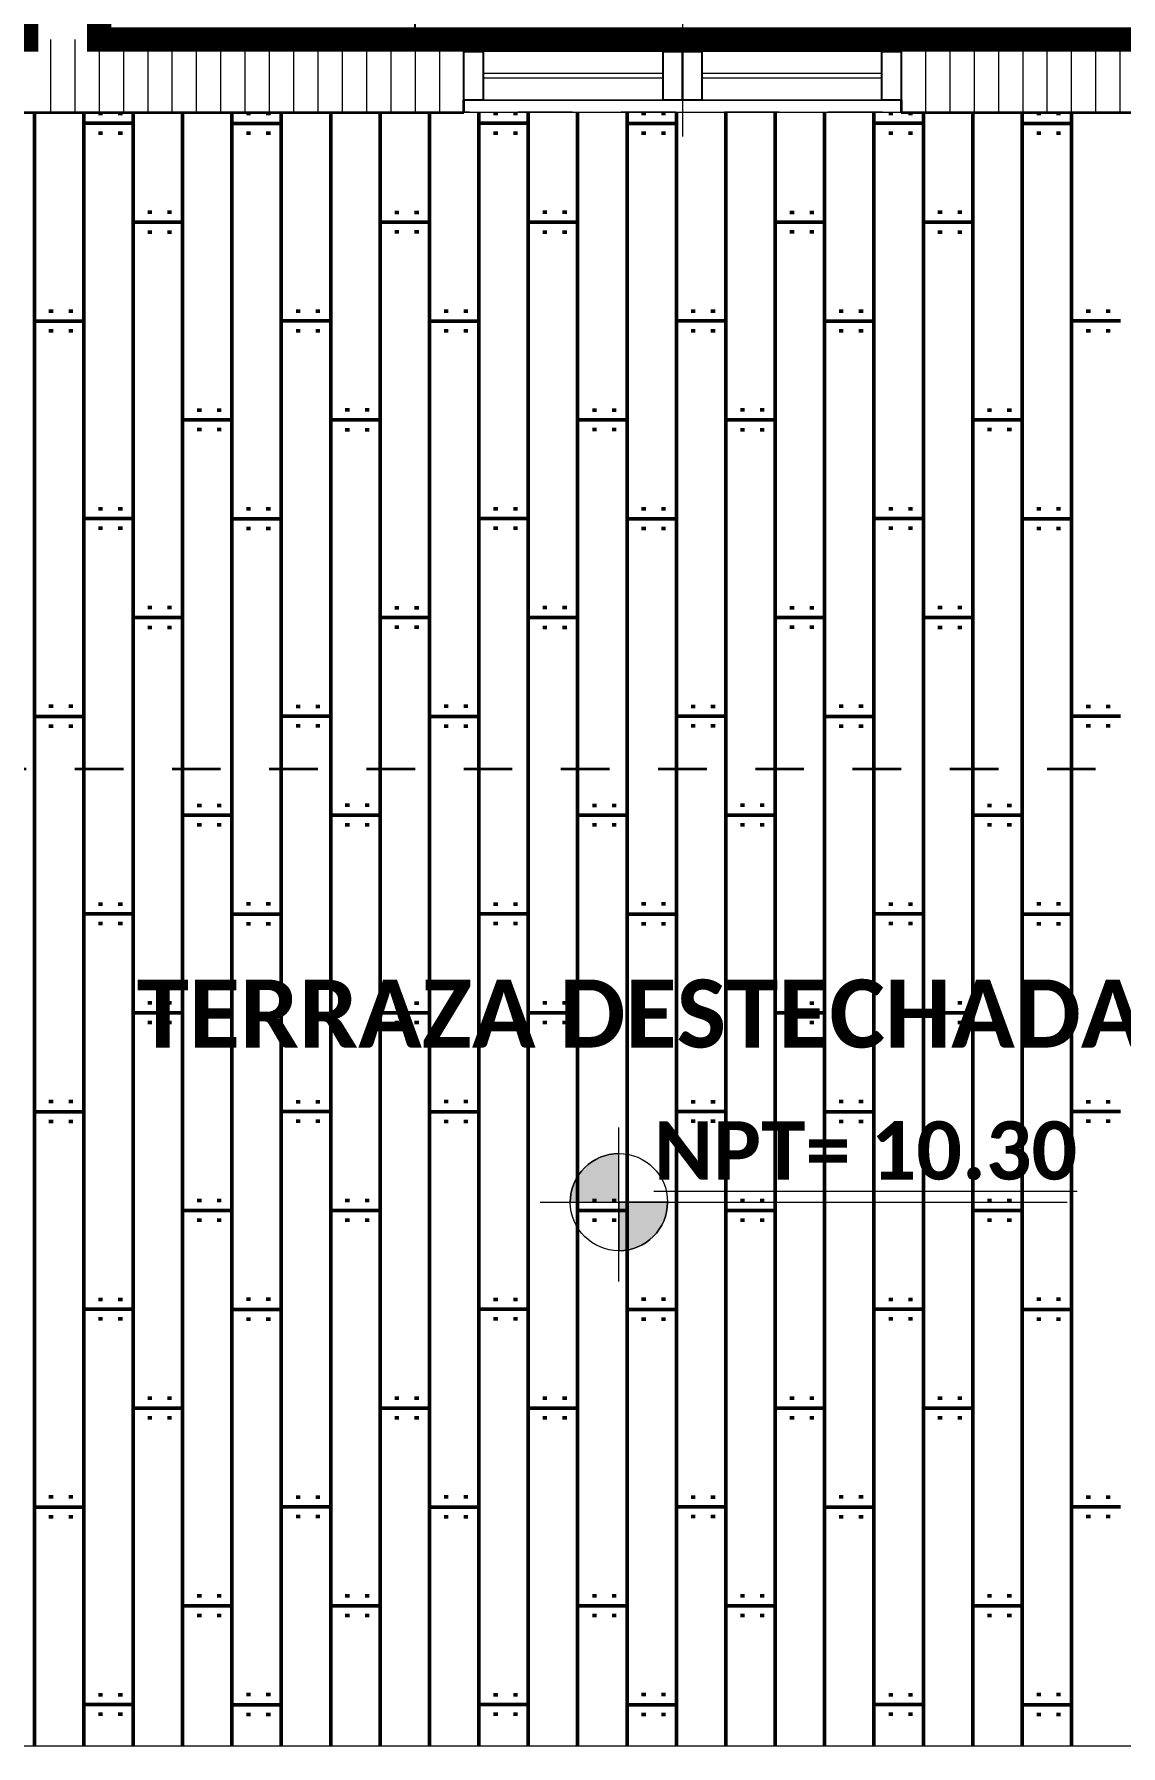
# Model space of a CAD drawing. Header units: metres. Extents: x -144 to 1000, y -717 to 29.
# Drawn here: x 467.081 to 469.317, y -571.379 to -567.859 of the extents above; entities that cross this region are included whole.
import ezdxf

# ---------------------------------------------------------------- set-up
doc = ezdxf.new("R2010")
doc.units = ezdxf.units.M
doc.linetypes.add('Basculante', pattern=[0.11625, 0.075, -0.04125])
doc.linetypes.add('basculante modificado', pattern=[0.18, 0.1125, -0.0675])
doc.layers.get('0').update_dxf_attribs({"color": 1})
doc.layers.get('Defpoints').update_dxf_attribs({"color": 1})
doc.layers.add('00-MEDICION', color=30, linetype='Continuous')
for name, color, linetype, lineweight in [('A-DETL', 1, 'Continuous', 9), ('A-DETL-GENF', 1, 'Continuous', 9), ('A-FLOR-PATT', 8, 'Continuous', 50), ('A-GENM', 1, 'Continuous', 9), ('A-GLAZ', 1, 'Continuous', 9), ('A-WALL', 4, 'Continuous', 9), ('G-ANNO-DIMS', 1, 'Continuous', 9), ('G-ANNO-TEXT', 2, 'Continuous', 9)]:
    doc.layers.add(name, color=color, linetype=linetype, lineweight=lineweight)
doc.layers.add('A-WALL-PATT', color=7, linetype='Continuous', lineweight=35, true_color=0x9c9c9c)
doc.styles.add('Britannic Bold_B_1', font='', dxfattribs={"width": 0.7, "height": 0.4})
doc.styles.add('Calibri_B', font='calibrib.ttf', dxfattribs={"height": 0.165})
doc.styles.add('Calibri_B_1', font='calibrib.ttf', dxfattribs={"height": 0.135})
doc.styles.get('Britannic Bold_B_1').set_extended_font_data('Britannic Bold', bold=True)
doc.dimstyles.new('LINDEROS', dxfattribs={"dimscale": 0.3048, "dimtxt": 0.406749, "dimasz": 0.393701, "dimexe": 0.328084, "dimexo": 0.0625, "dimgap": 0.032808, "dimtad": 1, "dimrnd": 0.01, "dimzin": 0, "dimdsep": 46, "dimtxsty": 'Britannic Bold_B_1', "dimblk1": 'DOTSMALL', "dimblk2": 'DOTSMALL', "dimsah": 1, "dimcen": 0.09, "dimazin": 0, "dimtfac": 1, "dimtdec": 4, "dimtix": 1, "dimtmove": 0, "dimatfit": 3, "dimfxl": 1.64042, "dimfxlon": 1, "dimtvp": 1, "dimtolj": 1, "dimtzin": 0, "dimarcsym": 2})

# ---------------------------------------------------------------- blocks, each defined once
blk = doc.blocks.new('U')
at = {"layer": 'G-ANNO-DIMS'}
h = blk.add_hatch(color=256, dxfattribs=at)
edge = h.paths.add_edge_path()
edge.add_arc((472.807, -508.6007), 0.1, 90, 180, ccw=False)
edge.add_line((472.807, -508.5007), (472.807, -508.6007))
edge.add_line((472.807, -508.6007), (472.707, -508.6007))
h = blk.add_hatch(color=256, dxfattribs=at)
edge = h.paths.add_edge_path()
edge.add_line((472.807, -508.7007), (472.807, -508.6007))
edge.add_line((472.807, -508.6007), (472.907, -508.6007))
edge.add_arc((472.807, -508.6007), 0.1, 270, 360, ccw=False)
at = {"layer": 'A-DETL', "color": 7, "linetype": 'basculante modificado'}
blk.add_line((467.2868, -506.3589), (476.8875, -506.3589), dxfattribs=at)
at = {"layer": 'A-DETL', "color": 7, "linetype": 'Basculante', "lineweight": 35}
blk.add_line((459.0877, -507.7099), (477.3875, -507.7099), dxfattribs=at)
at = {"layer": 'A-DETL-GENF', "lineweight": 25}
for p, q in [((472.4877, -506.235), (472.5277, -506.235)), ((472.4877, -506.335), (472.4877, -506.235)), ((472.5277, -506.235), (472.5277, -506.335)), ((472.8977, -506.235), (472.9377, -506.235)), ((472.8977, -506.335), (472.8977, -506.235)), ((472.9377, -506.235), (472.9377, -506.335)), ((472.9377, -506.235), (472.9777, -506.235)), ((472.9377, -506.335), (472.9377, -506.235)), ((472.9777, -506.235), (472.9777, -506.335)), ((473.3477, -506.235), (473.3877, -506.235)), ((473.3477, -506.335), (473.3477, -506.235)), ((473.3877, -506.235), (473.3877, -506.335)), ((472.5277, -506.335), (472.4877, -506.335)), ((472.9377, -506.335), (472.8977, -506.335)), ((472.9777, -506.335), (472.9377, -506.335)), ((473.3877, -506.335), (473.3477, -506.335))]:
    blk.add_line(p, q, dxfattribs=at)
at = {"layer": 'A-DETL-GENF'}
for p, q in [((472.8977, -506.235), (472.5277, -506.235)), ((473.3477, -506.235), (472.9777, -506.235)), ((472.8977, -506.28), (472.5277, -506.28)), ((472.8977, -506.29), (472.5277, -506.29)), ((473.3477, -506.28), (472.9777, -506.28)), ((473.3477, -506.29), (472.9777, -506.29)), ((472.8977, -506.335), (472.5277, -506.335)), ((473.3477, -506.335), (472.9777, -506.335))]:
    blk.add_line(p, q, dxfattribs=at)
at = {"layer": 'A-FLOR-PATT', "color": 8, "true_color": 0x808080, "transparency": 33554559}
for p, q in [((471.6045, -506.36), (471.6045, -509.7185)), ((471.7061, -506.36), (471.7061, -509.7185)), ((471.7365, -506.3625), (471.7449, -506.3625)), ((471.7772, -506.3625), (471.7856, -506.3625)), ((471.8077, -506.36), (471.8077, -509.7185)), ((471.9093, -506.36), (471.9093, -509.7185)), ((472.0109, -506.36), (472.0109, -509.7185)), ((472.0409, -506.3621), (472.0493, -506.3621)), ((472.0816, -506.3621), (472.09, -506.3621)), ((472.1125, -506.36), (472.1125, -509.7185)), ((472.2141, -506.36), (472.2141, -509.7185)), ((472.3157, -506.36), (472.3157, -509.7185)), ((472.4173, -506.36), (472.4173, -509.7185)), ((472.5189, -506.36), (472.5189, -509.7185)), ((472.5493, -506.3625), (472.5577, -506.3625)), ((472.59, -506.3625), (472.5984, -506.3625)), ((472.6205, -506.36), (472.6205, -509.7185)), ((472.7221, -506.36), (472.7221, -509.7185)), ((472.8237, -506.36), (472.8237, -509.7185)), ((472.8537, -506.3621), (472.8621, -506.3621)), ((472.8944, -506.3621), (472.9028, -506.3621)), ((472.9253, -506.36), (472.9253, -509.7185)), ((473.0269, -506.36), (473.0269, -509.7185)), ((473.1285, -506.36), (473.1285, -509.7185)), ((473.2301, -506.36), (473.2301, -509.7185)), ((473.3317, -506.36), (473.3317, -509.7185)), ((473.3621, -506.3625), (473.3705, -506.3625)), ((473.4028, -506.3625), (473.4112, -506.3625)), ((473.4333, -506.36), (473.4333, -509.7185)), ((473.5349, -506.36), (473.5349, -509.7185)), ((473.6365, -506.36), (473.6365, -509.7185)), ((473.6665, -506.3621), (473.6749, -506.3621)), ((473.7072, -506.3621), (473.7156, -506.3621)), ((473.7381, -506.36), (473.7381, -509.7185)), ((471.7055, -506.3825), (471.8071, -506.3825)), ((471.7365, -506.4025), (471.7449, -506.4025)), ((471.7772, -506.4025), (471.7856, -506.4025)), ((472.0109, -506.3829), (472.1125, -506.3829)), ((472.0409, -506.4029), (472.0493, -506.4029)), ((472.0816, -506.4029), (472.09, -506.4029)), ((472.5183, -506.3825), (472.6199, -506.3825)), ((472.5493, -506.4025), (472.5577, -506.4025)), ((472.59, -506.4025), (472.5984, -506.4025)), ((472.8237, -506.3829), (472.9253, -506.3829)), ((472.8537, -506.4029), (472.8621, -506.4029)), ((472.8944, -506.4029), (472.9028, -506.4029)), ((473.3311, -506.3825), (473.4327, -506.3825)), ((473.3621, -506.4025), (473.3705, -506.4025)), ((473.4028, -506.4025), (473.4112, -506.4025)), ((473.6365, -506.3829), (473.7381, -506.3829)), ((473.6665, -506.4029), (473.6749, -506.4029)), ((473.7072, -506.4029), (473.7156, -506.4029)), ((471.8377, -506.5653), (471.8461, -506.5653)), ((471.8784, -506.5653), (471.8868, -506.5653)), ((472.3461, -506.5657), (472.3545, -506.5657)), ((472.3868, -506.5657), (472.3952, -506.5657)), ((472.6505, -506.5653), (472.6589, -506.5653)), ((472.6912, -506.5653), (472.6996, -506.5653)), ((473.1589, -506.5657), (473.1673, -506.5657)), ((473.1996, -506.5657), (473.208, -506.5657)), ((473.4633, -506.5653), (473.4717, -506.5653)), ((473.504, -506.5653), (473.5124, -506.5653)), ((471.8077, -506.5861), (471.9093, -506.5861)), ((471.8377, -506.6061), (471.8461, -506.6061)), ((471.8784, -506.6061), (471.8868, -506.6061)), ((472.3151, -506.5857), (472.4167, -506.5857)), ((472.3461, -506.6057), (472.3545, -506.6057)), ((472.3868, -506.6057), (472.3952, -506.6057)), ((472.6205, -506.5861), (472.7221, -506.5861)), ((472.6505, -506.6061), (472.6589, -506.6061)), ((472.6912, -506.6061), (472.6996, -506.6061)), ((473.1279, -506.5857), (473.2295, -506.5857)), ((473.1589, -506.6057), (473.1673, -506.6057)), ((473.1996, -506.6057), (473.208, -506.6057)), ((473.4333, -506.5861), (473.5349, -506.5861)), ((473.4633, -506.6061), (473.4717, -506.6061)), ((473.504, -506.6061), (473.5124, -506.6061)), ((471.6045, -506.7893), (471.7061, -506.7893)), ((471.6345, -506.7685), (471.6429, -506.7685)), ((471.6752, -506.7685), (471.6836, -506.7685)), ((472.1119, -506.7889), (472.2135, -506.7889)), ((472.1429, -506.7689), (472.1513, -506.7689)), ((472.1836, -506.7689), (472.192, -506.7689)), ((472.4173, -506.7893), (472.5189, -506.7893)), ((472.4473, -506.7685), (472.4557, -506.7685)), ((472.488, -506.7685), (472.4964, -506.7685)), ((472.9247, -506.7889), (473.0263, -506.7889)), ((472.9557, -506.7689), (472.9641, -506.7689)), ((472.9964, -506.7689), (473.0048, -506.7689)), ((473.2301, -506.7893), (473.3317, -506.7893)), ((473.2601, -506.7685), (473.2685, -506.7685)), ((473.3008, -506.7685), (473.3092, -506.7685)), ((473.7375, -506.7889), (473.8391, -506.7889)), ((473.7685, -506.7689), (473.7769, -506.7689)), ((473.8092, -506.7689), (473.8176, -506.7689)), ((471.6345, -506.8093), (471.6429, -506.8093)), ((471.6752, -506.8093), (471.6836, -506.8093)), ((472.1429, -506.8089), (472.1513, -506.8089)), ((472.1836, -506.8089), (472.192, -506.8089)), ((472.4473, -506.8093), (472.4557, -506.8093)), ((472.488, -506.8093), (472.4964, -506.8093)), ((472.9557, -506.8089), (472.9641, -506.8089)), ((472.9964, -506.8089), (473.0048, -506.8089)), ((473.2601, -506.8093), (473.2685, -506.8093)), ((473.3008, -506.8093), (473.3092, -506.8093)), ((473.7685, -506.8089), (473.7769, -506.8089)), ((473.8092, -506.8089), (473.8176, -506.8089)), ((471.9087, -506.9921), (472.0103, -506.9921)), ((471.9397, -506.9721), (471.9481, -506.9721)), ((471.9804, -506.9721), (471.9888, -506.9721)), ((472.2141, -506.9925), (472.3157, -506.9925)), ((472.2441, -506.9717), (472.2525, -506.9717)), ((472.2848, -506.9717), (472.2932, -506.9717)), ((472.7215, -506.9921), (472.8231, -506.9921)), ((472.7525, -506.9721), (472.7609, -506.9721)), ((472.7932, -506.9721), (472.8016, -506.9721)), ((473.0269, -506.9925), (473.1285, -506.9925)), ((473.0569, -506.9717), (473.0653, -506.9717)), ((473.0976, -506.9717), (473.106, -506.9717)), ((473.5343, -506.9921), (473.6359, -506.9921)), ((473.5653, -506.9721), (473.5737, -506.9721)), ((473.606, -506.9721), (473.6144, -506.9721)), ((471.9397, -507.0121), (471.9481, -507.0121)), ((471.9804, -507.0121), (471.9888, -507.0121)), ((472.2441, -507.0125), (472.2525, -507.0125)), ((472.2848, -507.0125), (472.2932, -507.0125)), ((472.7525, -507.0121), (472.7609, -507.0121)), ((472.7932, -507.0121), (472.8016, -507.0121)), ((473.0569, -507.0125), (473.0653, -507.0125)), ((473.0976, -507.0125), (473.106, -507.0125)), ((473.5653, -507.0121), (473.5737, -507.0121)), ((473.606, -507.0121), (473.6144, -507.0121)), ((471.7365, -507.1753), (471.7449, -507.1753)), ((471.7772, -507.1753), (471.7856, -507.1753)), ((472.0409, -507.1749), (472.0493, -507.1749)), ((472.0816, -507.1749), (472.09, -507.1749)), ((472.5493, -507.1753), (472.5577, -507.1753)), ((472.59, -507.1753), (472.5984, -507.1753)), ((472.8537, -507.1749), (472.8621, -507.1749)), ((472.8944, -507.1749), (472.9028, -507.1749)), ((473.3621, -507.1753), (473.3705, -507.1753)), ((473.4028, -507.1753), (473.4112, -507.1753)), ((473.6665, -507.1749), (473.6749, -507.1749)), ((473.7072, -507.1749), (473.7156, -507.1749)), ((471.7055, -507.1953), (471.8071, -507.1953)), ((472.0109, -507.1957), (472.1125, -507.1957)), ((472.5183, -507.1953), (472.6199, -507.1953)), ((472.8237, -507.1957), (472.9253, -507.1957)), ((473.3311, -507.1953), (473.4327, -507.1953)), ((473.6365, -507.1957), (473.7381, -507.1957)), ((471.7365, -507.2153), (471.7449, -507.2153)), ((471.7772, -507.2153), (471.7856, -507.2153)), ((472.0409, -507.2157), (472.0493, -507.2157)), ((472.0816, -507.2157), (472.09, -507.2157)), ((472.5493, -507.2153), (472.5577, -507.2153)), ((472.59, -507.2153), (472.5984, -507.2153)), ((472.8537, -507.2157), (472.8621, -507.2157)), ((472.8944, -507.2157), (472.9028, -507.2157)), ((473.3621, -507.2153), (473.3705, -507.2153)), ((473.4028, -507.2153), (473.4112, -507.2153)), ((473.6665, -507.2157), (473.6749, -507.2157)), ((473.7072, -507.2157), (473.7156, -507.2157)), ((471.8377, -507.3781), (471.8461, -507.3781)), ((471.8784, -507.3781), (471.8868, -507.3781)), ((472.3461, -507.3785), (472.3545, -507.3785)), ((472.3868, -507.3785), (472.3952, -507.3785)), ((472.6505, -507.3781), (472.6589, -507.3781)), ((472.6912, -507.3781), (472.6996, -507.3781)), ((473.1589, -507.3785), (473.1673, -507.3785)), ((473.1996, -507.3785), (473.208, -507.3785)), ((473.4633, -507.3781), (473.4717, -507.3781)), ((473.504, -507.3781), (473.5124, -507.3781)), ((471.8077, -507.3989), (471.9093, -507.3989)), ((471.8377, -507.4189), (471.8461, -507.4189)), ((471.8784, -507.4189), (471.8868, -507.4189)), ((472.3151, -507.3985), (472.4167, -507.3985)), ((472.3461, -507.4185), (472.3545, -507.4185)), ((472.3868, -507.4185), (472.3952, -507.4185)), ((472.6205, -507.3989), (472.7221, -507.3989)), ((472.6505, -507.4189), (472.6589, -507.4189)), ((472.6912, -507.4189), (472.6996, -507.4189)), ((473.1279, -507.3985), (473.2295, -507.3985)), ((473.1589, -507.4185), (473.1673, -507.4185)), ((473.1996, -507.4185), (473.208, -507.4185)), ((473.4333, -507.3989), (473.5349, -507.3989)), ((473.4633, -507.4189), (473.4717, -507.4189)), ((473.504, -507.4189), (473.5124, -507.4189)), ((471.6345, -507.5813), (471.6429, -507.5813)), ((471.6752, -507.5813), (471.6836, -507.5813)), ((472.1429, -507.5817), (472.1513, -507.5817)), ((472.1836, -507.5817), (472.192, -507.5817)), ((472.4473, -507.5813), (472.4557, -507.5813)), ((472.488, -507.5813), (472.4964, -507.5813)), ((472.9557, -507.5817), (472.9641, -507.5817)), ((472.9964, -507.5817), (473.0048, -507.5817)), ((473.2601, -507.5813), (473.2685, -507.5813)), ((473.3008, -507.5813), (473.3092, -507.5813)), ((473.7685, -507.5817), (473.7769, -507.5817)), ((473.8092, -507.5817), (473.8176, -507.5817)), ((471.6045, -507.6021), (471.7061, -507.6021)), ((471.6345, -507.6221), (471.6429, -507.6221)), ((471.6752, -507.6221), (471.6836, -507.6221)), ((472.1119, -507.6017), (472.2135, -507.6017)), ((472.1429, -507.6217), (472.1513, -507.6217)), ((472.1836, -507.6217), (472.192, -507.6217)), ((472.4173, -507.6021), (472.5189, -507.6021)), ((472.4473, -507.6221), (472.4557, -507.6221)), ((472.488, -507.6221), (472.4964, -507.6221)), ((472.9247, -507.6017), (473.0263, -507.6017)), ((472.9557, -507.6217), (472.9641, -507.6217)), ((472.9964, -507.6217), (473.0048, -507.6217)), ((473.2301, -507.6021), (473.3317, -507.6021)), ((473.2601, -507.6221), (473.2685, -507.6221)), ((473.3008, -507.6221), (473.3092, -507.6221)), ((473.7375, -507.6017), (473.8391, -507.6017)), ((473.7685, -507.6217), (473.7769, -507.6217)), ((473.8092, -507.6217), (473.8176, -507.6217)), ((471.9087, -507.8049), (472.0103, -507.8049)), ((471.9397, -507.7849), (471.9481, -507.7849)), ((471.9804, -507.7849), (471.9888, -507.7849)), ((472.2141, -507.8053), (472.3157, -507.8053)), ((472.2441, -507.7845), (472.2525, -507.7845)), ((472.2848, -507.7845), (472.2932, -507.7845)), ((472.7215, -507.8049), (472.8231, -507.8049)), ((472.7525, -507.7849), (472.7609, -507.7849)), ((472.7932, -507.7849), (472.8016, -507.7849)), ((473.0269, -507.8053), (473.1285, -507.8053)), ((473.0569, -507.7845), (473.0653, -507.7845)), ((473.0976, -507.7845), (473.106, -507.7845)), ((473.5343, -507.8049), (473.6359, -507.8049)), ((473.5653, -507.7849), (473.5737, -507.7849)), ((473.606, -507.7849), (473.6144, -507.7849)), ((471.9397, -507.8249), (471.9481, -507.8249)), ((471.9804, -507.8249), (471.9888, -507.8249)), ((472.2441, -507.8253), (472.2525, -507.8253)), ((472.2848, -507.8253), (472.2932, -507.8253)), ((472.7525, -507.8249), (472.7609, -507.8249)), ((472.7932, -507.8249), (472.8016, -507.8249)), ((473.0569, -507.8253), (473.0653, -507.8253)), ((473.0976, -507.8253), (473.106, -507.8253)), ((473.5653, -507.8249), (473.5737, -507.8249)), ((473.606, -507.8249), (473.6144, -507.8249)), ((471.7055, -508.0081), (471.8071, -508.0081)), ((471.7365, -507.9881), (471.7449, -507.9881)), ((471.7772, -507.9881), (471.7856, -507.9881)), ((472.0109, -508.0085), (472.1125, -508.0085)), ((472.0409, -507.9877), (472.0493, -507.9877)), ((472.0816, -507.9877), (472.09, -507.9877)), ((472.5183, -508.0081), (472.6199, -508.0081)), ((472.5493, -507.9881), (472.5577, -507.9881)), ((472.59, -507.9881), (472.5984, -507.9881)), ((472.8237, -508.0085), (472.9253, -508.0085)), ((472.8537, -507.9877), (472.8621, -507.9877)), ((472.8944, -507.9877), (472.9028, -507.9877)), ((473.3311, -508.0081), (473.4327, -508.0081)), ((473.3621, -507.9881), (473.3705, -507.9881)), ((473.4028, -507.9881), (473.4112, -507.9881)), ((473.6365, -508.0085), (473.7381, -508.0085)), ((473.6665, -507.9877), (473.6749, -507.9877)), ((473.7072, -507.9877), (473.7156, -507.9877)), ((471.7365, -508.0281), (471.7449, -508.0281)), ((471.7772, -508.0281), (471.7856, -508.0281)), ((472.0409, -508.0285), (472.0493, -508.0285)), ((472.0816, -508.0285), (472.09, -508.0285)), ((472.5493, -508.0281), (472.5577, -508.0281)), ((472.59, -508.0281), (472.5984, -508.0281)), ((472.8537, -508.0285), (472.8621, -508.0285)), ((472.8944, -508.0285), (472.9028, -508.0285)), ((473.3621, -508.0281), (473.3705, -508.0281)), ((473.4028, -508.0281), (473.4112, -508.0281)), ((473.6665, -508.0285), (473.6749, -508.0285)), ((473.7072, -508.0285), (473.7156, -508.0285)), ((471.8377, -508.1909), (471.8461, -508.1909)), ((471.8784, -508.1909), (471.8868, -508.1909)), ((472.3461, -508.1913), (472.3545, -508.1913)), ((472.3868, -508.1913), (472.3952, -508.1913)), ((472.6505, -508.1909), (472.6589, -508.1909)), ((472.6912, -508.1909), (472.6996, -508.1909)), ((473.1589, -508.1913), (473.1673, -508.1913)), ((473.1996, -508.1913), (473.208, -508.1913)), ((473.4633, -508.1909), (473.4717, -508.1909)), ((473.504, -508.1909), (473.5124, -508.1909)), ((471.8077, -508.2117), (471.9093, -508.2117)), ((471.8377, -508.2317), (471.8461, -508.2317)), ((471.8784, -508.2317), (471.8868, -508.2317)), ((472.3151, -508.2113), (472.4167, -508.2113)), ((472.3461, -508.2313), (472.3545, -508.2313)), ((472.3868, -508.2313), (472.3952, -508.2313)), ((472.6205, -508.2117), (472.7221, -508.2117)), ((472.6505, -508.2317), (472.6589, -508.2317)), ((472.6912, -508.2317), (472.6996, -508.2317)), ((473.1279, -508.2113), (473.2295, -508.2113)), ((473.1589, -508.2313), (473.1673, -508.2313)), ((473.1996, -508.2313), (473.208, -508.2313)), ((473.4333, -508.2117), (473.5349, -508.2117)), ((473.4633, -508.2317), (473.4717, -508.2317)), ((473.504, -508.2317), (473.5124, -508.2317)), ((471.6345, -508.3941), (471.6429, -508.3941)), ((471.6752, -508.3941), (471.6836, -508.3941)), ((472.1429, -508.3945), (472.1513, -508.3945)), ((472.1836, -508.3945), (472.192, -508.3945)), ((472.4473, -508.3941), (472.4557, -508.3941)), ((472.488, -508.3941), (472.4964, -508.3941)), ((472.9557, -508.3945), (472.9641, -508.3945)), ((472.9964, -508.3945), (473.0048, -508.3945)), ((473.2601, -508.3941), (473.2685, -508.3941)), ((473.3008, -508.3941), (473.3092, -508.3941)), ((473.7685, -508.3945), (473.7769, -508.3945)), ((473.8092, -508.3945), (473.8176, -508.3945)), ((471.6045, -508.4149), (471.7061, -508.4149)), ((471.6345, -508.4349), (471.6429, -508.4349)), ((471.6752, -508.4349), (471.6836, -508.4349)), ((472.1119, -508.4145), (472.2135, -508.4145)), ((472.1429, -508.4345), (472.1513, -508.4345)), ((472.1836, -508.4345), (472.192, -508.4345)), ((472.4173, -508.4149), (472.5189, -508.4149)), ((472.4473, -508.4349), (472.4557, -508.4349)), ((472.488, -508.4349), (472.4964, -508.4349)), ((472.9247, -508.4145), (473.0263, -508.4145)), ((472.9557, -508.4345), (472.9641, -508.4345)), ((472.9964, -508.4345), (473.0048, -508.4345)), ((473.2301, -508.4149), (473.3317, -508.4149)), ((473.2601, -508.4349), (473.2685, -508.4349)), ((473.3008, -508.4349), (473.3092, -508.4349)), ((473.7375, -508.4145), (473.8391, -508.4145)), ((473.7685, -508.4345), (473.7769, -508.4345)), ((473.8092, -508.4345), (473.8176, -508.4345)), ((471.9087, -508.6177), (472.0103, -508.6177)), ((471.9397, -508.5977), (471.9481, -508.5977)), ((471.9804, -508.5977), (471.9888, -508.5977)), ((472.2141, -508.6181), (472.3157, -508.6181)), ((472.2441, -508.5973), (472.2525, -508.5973)), ((472.2848, -508.5973), (472.2932, -508.5973)), ((472.7215, -508.6177), (472.8231, -508.6177)), ((472.7525, -508.5977), (472.7609, -508.5977)), ((472.7932, -508.5977), (472.8016, -508.5977)), ((473.0269, -508.6181), (473.1285, -508.6181)), ((473.0569, -508.5973), (473.0653, -508.5973)), ((473.0976, -508.5973), (473.106, -508.5973)), ((473.5343, -508.6177), (473.6359, -508.6177)), ((473.5653, -508.5977), (473.5737, -508.5977)), ((473.606, -508.5977), (473.6144, -508.5977)), ((471.9397, -508.6377), (471.9481, -508.6377)), ((471.9804, -508.6377), (471.9888, -508.6377)), ((472.2441, -508.6381), (472.2525, -508.6381)), ((472.2848, -508.6381), (472.2932, -508.6381)), ((472.7525, -508.6377), (472.7609, -508.6377)), ((472.7932, -508.6377), (472.8016, -508.6377)), ((473.0569, -508.6381), (473.0653, -508.6381)), ((473.0976, -508.6381), (473.106, -508.6381)), ((473.5653, -508.6377), (473.5737, -508.6377)), ((473.606, -508.6377), (473.6144, -508.6377)), ((471.7055, -508.8209), (471.8071, -508.8209)), ((471.7365, -508.8009), (471.7449, -508.8009)), ((471.7772, -508.8009), (471.7856, -508.8009)), ((472.0109, -508.8213), (472.1125, -508.8213)), ((472.0409, -508.8005), (472.0493, -508.8005)), ((472.0816, -508.8005), (472.09, -508.8005)), ((472.5183, -508.8209), (472.6199, -508.8209)), ((472.5493, -508.8009), (472.5577, -508.8009)), ((472.59, -508.8009), (472.5984, -508.8009)), ((472.8237, -508.8213), (472.9253, -508.8213)), ((472.8537, -508.8005), (472.8621, -508.8005)), ((472.8944, -508.8005), (472.9028, -508.8005)), ((473.3311, -508.8209), (473.4327, -508.8209)), ((473.3621, -508.8009), (473.3705, -508.8009)), ((473.4028, -508.8009), (473.4112, -508.8009)), ((473.6365, -508.8213), (473.7381, -508.8213)), ((473.6665, -508.8005), (473.6749, -508.8005)), ((473.7072, -508.8005), (473.7156, -508.8005)), ((471.7365, -508.8409), (471.7449, -508.8409)), ((471.7772, -508.8409), (471.7856, -508.8409)), ((472.0409, -508.8413), (472.0493, -508.8413)), ((472.0816, -508.8413), (472.09, -508.8413)), ((472.5493, -508.8409), (472.5577, -508.8409)), ((472.59, -508.8409), (472.5984, -508.8409)), ((472.8537, -508.8413), (472.8621, -508.8413)), ((472.8944, -508.8413), (472.9028, -508.8413)), ((473.3621, -508.8409), (473.3705, -508.8409)), ((473.4028, -508.8409), (473.4112, -508.8409)), ((473.6665, -508.8413), (473.6749, -508.8413)), ((473.7072, -508.8413), (473.7156, -508.8413)), ((471.8377, -509.0037), (471.8461, -509.0037)), ((471.8784, -509.0037), (471.8868, -509.0037)), ((472.3461, -509.0041), (472.3545, -509.0041)), ((472.3868, -509.0041), (472.3952, -509.0041)), ((472.6505, -509.0037), (472.6589, -509.0037)), ((472.6912, -509.0037), (472.6996, -509.0037)), ((473.1589, -509.0041), (473.1673, -509.0041)), ((473.1996, -509.0041), (473.208, -509.0041)), ((473.4633, -509.0037), (473.4717, -509.0037)), ((473.504, -509.0037), (473.5124, -509.0037)), ((471.8077, -509.0245), (471.9093, -509.0245)), ((472.3151, -509.0241), (472.4167, -509.0241)), ((472.6205, -509.0245), (472.7221, -509.0245)), ((473.1279, -509.0241), (473.2295, -509.0241)), ((473.4333, -509.0245), (473.5349, -509.0245)), ((471.8377, -509.0445), (471.8461, -509.0445)), ((471.8784, -509.0445), (471.8868, -509.0445)), ((472.3461, -509.0441), (472.3545, -509.0441)), ((472.3868, -509.0441), (472.3952, -509.0441)), ((472.6505, -509.0445), (472.6589, -509.0445)), ((472.6912, -509.0445), (472.6996, -509.0445)), ((473.1589, -509.0441), (473.1673, -509.0441)), ((473.1996, -509.0441), (473.208, -509.0441)), ((473.4633, -509.0445), (473.4717, -509.0445)), ((473.504, -509.0445), (473.5124, -509.0445)), ((471.6345, -509.2069), (471.6429, -509.2069)), ((471.6752, -509.2069), (471.6836, -509.2069)), ((472.1429, -509.2073), (472.1513, -509.2073)), ((472.1836, -509.2073), (472.192, -509.2073)), ((472.4473, -509.2069), (472.4557, -509.2069)), ((472.488, -509.2069), (472.4964, -509.2069)), ((472.9557, -509.2073), (472.9641, -509.2073)), ((472.9964, -509.2073), (473.0048, -509.2073)), ((473.2601, -509.2069), (473.2685, -509.2069)), ((473.3008, -509.2069), (473.3092, -509.2069)), ((473.7685, -509.2073), (473.7769, -509.2073)), ((473.8092, -509.2073), (473.8176, -509.2073)), ((471.6045, -509.2277), (471.7061, -509.2277)), ((471.6345, -509.2477), (471.6429, -509.2477)), ((471.6752, -509.2477), (471.6836, -509.2477)), ((472.1119, -509.2273), (472.2135, -509.2273)), ((472.1429, -509.2473), (472.1513, -509.2473)), ((472.1836, -509.2473), (472.192, -509.2473)), ((472.4173, -509.2277), (472.5189, -509.2277)), ((472.4473, -509.2477), (472.4557, -509.2477)), ((472.488, -509.2477), (472.4964, -509.2477)), ((472.9247, -509.2273), (473.0263, -509.2273)), ((472.9557, -509.2473), (472.9641, -509.2473)), ((472.9964, -509.2473), (473.0048, -509.2473)), ((473.2301, -509.2277), (473.3317, -509.2277)), ((473.2601, -509.2477), (473.2685, -509.2477)), ((473.3008, -509.2477), (473.3092, -509.2477)), ((473.7375, -509.2273), (473.8391, -509.2273)), ((473.7685, -509.2473), (473.7769, -509.2473)), ((473.8092, -509.2473), (473.8176, -509.2473)), ((471.9397, -509.4105), (471.9481, -509.4105)), ((471.9804, -509.4105), (471.9888, -509.4105)), ((472.2441, -509.4101), (472.2525, -509.4101)), ((472.2848, -509.4101), (472.2932, -509.4101)), ((472.7525, -509.4105), (472.7609, -509.4105)), ((472.7932, -509.4105), (472.8016, -509.4105)), ((473.0569, -509.4101), (473.0653, -509.4101)), ((473.0976, -509.4101), (473.106, -509.4101)), ((473.5653, -509.4105), (473.5737, -509.4105)), ((473.606, -509.4105), (473.6144, -509.4105)), ((471.9087, -509.4305), (472.0103, -509.4305)), ((471.9397, -509.4505), (471.9481, -509.4505)), ((471.9804, -509.4505), (471.9888, -509.4505)), ((472.2141, -509.4309), (472.3157, -509.4309)), ((472.2441, -509.4509), (472.2525, -509.4509)), ((472.2848, -509.4509), (472.2932, -509.4509)), ((472.7215, -509.4305), (472.8231, -509.4305)), ((472.7525, -509.4505), (472.7609, -509.4505)), ((472.7932, -509.4505), (472.8016, -509.4505)), ((473.0269, -509.4309), (473.1285, -509.4309)), ((473.0569, -509.4509), (473.0653, -509.4509)), ((473.0976, -509.4509), (473.106, -509.4509)), ((473.5343, -509.4305), (473.6359, -509.4305)), ((473.5653, -509.4505), (473.5737, -509.4505)), ((473.606, -509.4505), (473.6144, -509.4505)), ((471.7055, -509.6337), (471.8071, -509.6337)), ((471.7365, -509.6137), (471.7449, -509.6137)), ((471.7772, -509.6137), (471.7856, -509.6137)), ((472.0109, -509.6341), (472.1125, -509.6341)), ((472.0409, -509.6133), (472.0493, -509.6133)), ((472.0816, -509.6133), (472.09, -509.6133)), ((472.5183, -509.6337), (472.6199, -509.6337)), ((472.5493, -509.6137), (472.5577, -509.6137)), ((472.59, -509.6137), (472.5984, -509.6137)), ((472.8237, -509.6341), (472.9253, -509.6341)), ((472.8537, -509.6133), (472.8621, -509.6133)), ((472.8944, -509.6133), (472.9028, -509.6133)), ((473.3311, -509.6337), (473.4327, -509.6337)), ((473.3621, -509.6137), (473.3705, -509.6137)), ((473.4028, -509.6137), (473.4112, -509.6137)), ((473.6365, -509.6341), (473.7381, -509.6341)), ((473.6665, -509.6133), (473.6749, -509.6133)), ((473.7072, -509.6133), (473.7156, -509.6133)), ((471.7365, -509.6537), (471.7449, -509.6537)), ((471.7772, -509.6537), (471.7856, -509.6537)), ((472.0409, -509.6541), (472.0493, -509.6541)), ((472.0816, -509.6541), (472.09, -509.6541)), ((472.5493, -509.6537), (472.5577, -509.6537)), ((472.59, -509.6537), (472.5984, -509.6537)), ((472.8537, -509.6541), (472.8621, -509.6541)), ((472.8944, -509.6541), (472.9028, -509.6541)), ((473.3621, -509.6537), (473.3705, -509.6537)), ((473.4028, -509.6537), (473.4112, -509.6537)), ((473.6665, -509.6541), (473.6749, -509.6541)), ((473.7072, -509.6541), (473.7156, -509.6541))]:
    blk.add_line(p, q, dxfattribs=at)
at = {"layer": 'A-GENM', "lineweight": 25}
for p, q in [((471.7377, -503.2089), (471.7377, -506.21)), ((472.3877, -506.21), (472.3877, -503.2089)), ((471.7377, -506.21), (472.3877, -506.21))]:
    blk.add_line(p, q, dxfattribs=at)
at = {"layer": 'A-GLAZ'}
for p, q in [((472.9377, -506.16), (472.9377, -506.41)), ((472.4877, -506.335), (472.4877, -506.235)), ((472.9377, -506.235), (472.4877, -506.235)), ((472.9377, -506.335), (472.9377, -506.235)), ((472.9377, -506.335), (472.9377, -506.235)), ((473.3877, -506.235), (472.9377, -506.235)), ((473.3877, -506.335), (473.3877, -506.235)), ((472.4877, -506.335), (472.9377, -506.335)), ((472.9377, -506.335), (473.3877, -506.335))]:
    blk.add_line(p, q, dxfattribs=at)
at = {"layer": 'A-WALL', "lineweight": 35}
for p, q in [((471.7377, -506.21), (471.7377, -503.2089)), ((472.4877, -506.21), (471.7377, -506.21)), ((472.4877, -506.235), (472.4877, -506.21)), ((474.3877, -506.21), (473.3877, -506.21)), ((473.3877, -506.21), (473.3877, -506.235)), ((471.0877, -506.36), (472.4877, -506.36)), ((472.4877, -506.36), (472.4877, -506.335)), ((473.3877, -506.335), (473.3877, -506.36)), ((473.3877, -506.36), (474.3877, -506.36))]:
    blk.add_line(p, q, dxfattribs=at)
at = {"layer": 'A-WALL'}
for p, q in [((472.4877, -506.21), (473.3877, -506.21)), ((473.3877, -506.36), (472.4877, -506.36)), ((466.9377, -509.7185), (478.3877, -509.7185))]:
    blk.add_line(p, q, dxfattribs=at)
at = {"layer": 'A-WALL-PATT', "color": 8, "lineweight": 5, "true_color": 0x727272}
for p, q in [((471.6376, -506.21), (471.6376, -506.36)), ((471.6876, -506.21), (471.6876, -506.36)), ((471.7376, -506.21), (471.7376, -506.36)), ((471.7876, -506.21), (471.7876, -506.36)), ((471.8376, -506.21), (471.8376, -506.36)), ((471.8876, -506.21), (471.8876, -506.36)), ((471.9376, -506.21), (471.9376, -506.36)), ((471.9876, -506.21), (471.9876, -506.36)), ((472.0376, -506.21), (472.0376, -506.36)), ((472.0876, -506.21), (472.0876, -506.36)), ((472.1376, -506.21), (472.1376, -506.36)), ((472.1876, -506.21), (472.1876, -506.36)), ((472.2376, -506.21), (472.2376, -506.36)), ((472.2876, -506.21), (472.2876, -506.36)), ((472.3376, -506.21), (472.3376, -506.36)), ((472.3876, -506.21), (472.3876, -506.36)), ((472.4376, -506.21), (472.4376, -506.36)), ((472.4876, -506.21), (472.4876, -506.36)), ((473.4376, -506.21), (473.4376, -506.36)), ((473.4876, -506.21), (473.4876, -506.36)), ((473.5376, -506.21), (473.5376, -506.36)), ((473.5876, -506.21), (473.5876, -506.36)), ((473.6376, -506.21), (473.6376, -506.36)), ((473.6876, -506.21), (473.6876, -506.36)), ((473.7376, -506.21), (473.7376, -506.36)), ((473.7876, -506.21), (473.7876, -506.36)), ((473.8376, -506.21), (473.8376, -506.36))]:
    blk.add_line(p, q, dxfattribs=at)
at = {"layer": 'G-ANNO-DIMS'}
for p, q in [((472.807, -508.7637), (472.807, -508.4476)), ((472.807, -508.6007), (472.807, -508.5007)), ((472.645, -508.6007), (473.7288, -508.6007)), ((472.707, -508.6007), (472.807, -508.6007)), ((472.907, -508.6007), (472.807, -508.6007)), ((472.807, -508.6007), (472.807, -508.7007))]:
    blk.add_line(p, q, dxfattribs=at)
blk.add_circle((472.807, -508.6007), 0.1, dxfattribs=at)
for start, end in [(90, 180), (270, 0)]:
    blk.add_arc((472.807, -508.6007), 0.1, start, end, dxfattribs=at)
at = {"layer": 'G-ANNO-DIMS', "style": 'Calibri_B'}
blk.add_text('%%UNPT= 10.30', height=0.12, dxfattribs=at).set_placement((472.879, -508.5544))
at = {"layer": 'G-ANNO-TEXT', "style": 'Calibri_B_1'}
blk.add_text('TERRAZA DESTECHADA 4TO N', height=0.14, dxfattribs=at).set_placement((471.8153, -508.283))
blk = doc.blocks.new('_DotSmall')
at = {"color": 0, "linetype": 'ByBlock', "const_width": 0.5}
blk.add_lwpolyline([(-0.0625, 0, 1), (0.0625, 0, 1)], format="xyb", close=True, dxfattribs=at)
blk = doc.blocks.new('*D611')
at = {"layer": '00-MEDICION', "color": 0, "lineweight": -2, "transparency": 16777216}
for p, q in [((467.965, -567.8075), (467.965, -567.2527)), ((468.865, -567.8075), (468.865, -567.2527)), ((467.965, -567.5808), (467.5713, -567.5808)), ((467.965, -567.5808), (468.865, -567.5808)), ((468.865, -567.5808), (469.2587, -567.5808))]:
    blk.add_line(p, q, dxfattribs=at)
at = {"layer": 'Defpoints', "color": 0, "transparency": 16777216}
for p in [(468.865, -567.5808), (467.965, -567.87), (468.865, -567.87)]:
    blk.add_point(p, dxfattribs=at)
at = {"layer": '00-MEDICION', "color": 0, "lineweight": -2, "transparency": 16777216, "xscale": 0.3937007874015748, "yscale": 0.3937007874015748, "zscale": 0.3937007874015748}
blk.add_blockref('_DotSmall', (467.965, -567.5808), dxfattribs=at)
at = {"layer": '00-MEDICION', "color": 0, "lineweight": -2, "transparency": 16777216, "xscale": 0.3937007874015748, "yscale": 0.3937007874015748, "zscale": 0.3937007874015748, "rotation": 180}
blk.add_blockref('_DotSmall', (468.865, -567.5808), dxfattribs=at)
at = {"layer": '00-MEDICION', "color": 0, "transparency": 16777216, "insert": (468.415, -567.3413), "char_height": 0.4, "attachment_point": 5, "style": 'Britannic Bold_B_1'}
blk.add_mtext('\\A1;0.90', dxfattribs=at)

msp = doc.modelspace()

# ---------------------------------------------------------------- linework, layer by layer
at = {"layer": '00-MEDICION', "const_width": 0.05}
for points in [[(467.065, -563.2701), (467.065, -567.87), (466.565, -567.87), (466.565, -568.0189), (464.1649, -568.0189), (464.1649, -567.87), (463.765, -567.87), (463.765, -567.1201)], [(470.865, -563.4201), (470.865, -567.87), (467.2149, -567.87), (467.2149, -564.8701)]]:
    msp.add_lwpolyline(points, dxfattribs=at)

# ---------------------------------------------------------------- block references
at = {"color": 3}
msp.add_blockref('U', (-4.5227, -61.66), dxfattribs=at)

# ---------------------------------------------------------------- dimensions: what is measured, and where the dimension line sits
at = {"layer": '00-MEDICION'}
dim = msp.add_linear_dim(base=(468.865, -567.5808), p1=(467.965, -567.87), p2=(468.865, -567.87), dimstyle='LINDEROS', override={"dimscale": 1, "dimpost": '<>'}, dxfattribs=at)
dim.commit()
dim.dimension.update_dxf_attribs({"geometry": '*D611', "text_midpoint": (468.415, -567.3413)})

doc.saveas('drawing.dxf')
